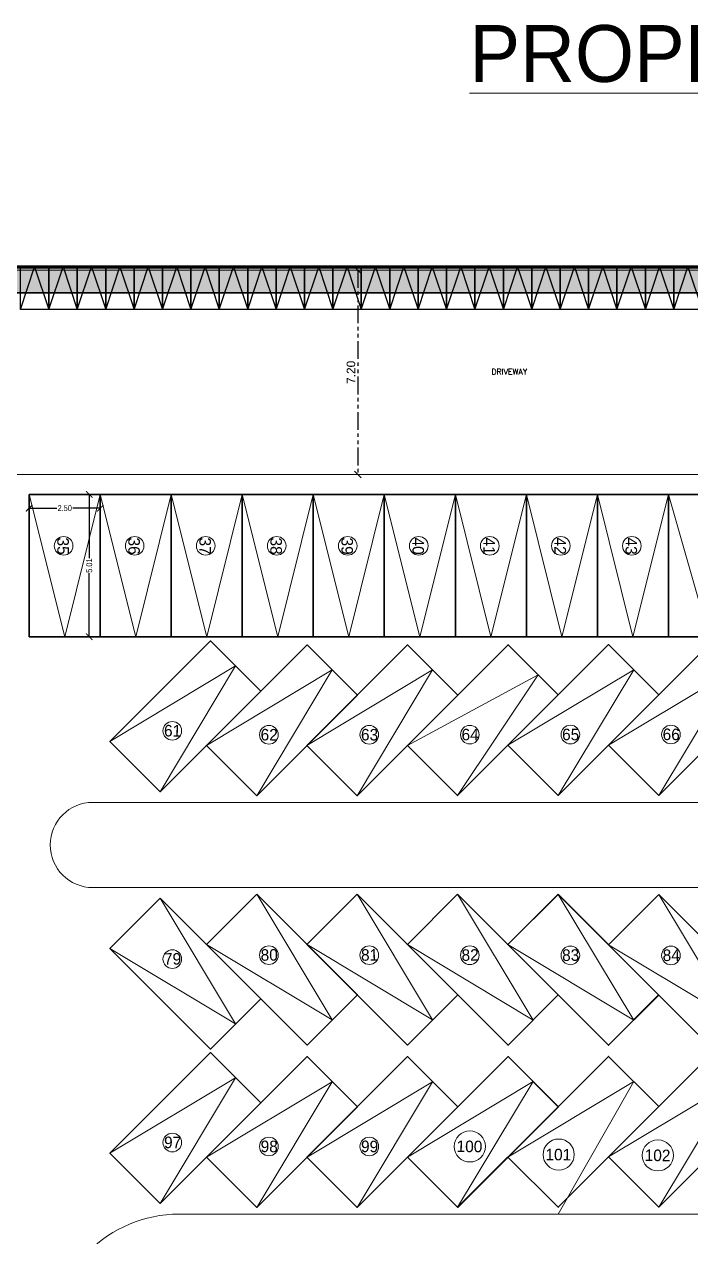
# Model space of a CAD drawing. Header units: metres. Extents: x 43 to 977, y 102 to 459.
# Drawn here: x 95.63 to 119.1, y 363.57 to 406.26 of the extents above; entities that cross this region are included whole.
import ezdxf

# ---------------------------------------------------------------- set-up
doc = ezdxf.new("R2010")
doc.units = ezdxf.units.M
doc.header["$MEASUREMENT"] = 0
doc.header["$PDMODE"] = 3
doc.linetypes.add('PHANTOM2', pattern=[1.25, 0.625, -0.125, 0.125, -0.125, 0.125, -0.125])
doc.layers.get('0').update_dxf_attribs({"lineweight": 0})
doc.layers.get('Defpoints').update_dxf_attribs({"lineweight": 0})
for name, color, linetype, lineweight in [('BLK_1_LVL_0_REAR_SETBACK', 4, 'Continuous', 35), ('CYCLE_PARKING', 250, 'Continuous', 0), ('DRIVEWAY', 6, 'Continuous', 35), ('ele', 8, 'Continuous', 0), ('FLOOR 03', 120, 'Continuous', 0), ('FLOOR-GROUND', 231, 'Continuous', 0), ('PARKING_SLOT', 4, 'Continuous', 35), ('PLOT_BOUNDARY', 4, 'Continuous', 35), ('RWH', 4, 'Continuous', 35), ('TEXT', 130, 'Continuous', 0), ('WALL', 7, 'Continuous', 0), ('WIN', 13, 'Continuous', 0)]:
    doc.layers.add(name, color=color, linetype=linetype, lineweight=lineweight)
doc.styles.add('ARIAL', font='arial.ttf')
doc.styles.add('ARIAL NARROW', font='')
doc.styles.get("Standard").update_dxf_attribs({"font": 'romans.shx'})
doc.styles.add('visa', font='swissc.ttf')
doc.styles.get('ARIAL NARROW').set_extended_font_data('Lydian BT')
doc.dimstyles.new('o3', dxfattribs={"dimscale": 0.23, "dimtxt": 0.9, "dimasz": 1, "dimexe": 5, "dimexo": 9, "dimgap": 0.23, "dimtad": 0, "dimzin": 3, "dimdsep": 46, "dimtxsty": 'visa', "dimblk": 'ARCHTICK', "dimcen": 0.09, "dimse1": 1, "dimse2": 1, "dimclrd": 7, "dimclre": 256, "dimclrt": 7, "dimadec": 0, "dimazin": 0, "dimtfac": 0.23, "dimtofl": 0, "dimtmove": 2, "dimatfit": 1, "dimldrblk": 'ARCHTICK', "dimfxl": 0, "dimtolj": 1, "dimtzin": 0, "dimarcsym": 0})
doc.dimstyles.new('OPEN SPACE', dxfattribs={"dimtxt": 0.3, "dimasz": 0.23, "dimexe": 0.1875, "dimexo": 0.0625, "dimgap": 0.09, "dimtad": 3, "dimzin": 0, "dimdsep": 46, "dimtxsty": 'ARIAL', "dimblk": 'OBLIQUE', "dimcen": 0.09, "dimse1": 1, "dimse2": 1, "dimclrd": 6, "dimclre": 6, "dimclrt": 7, "dimadec": 0, "dimazin": 0, "dimtfac": 0.5, "dimtix": 1, "dimtmove": 0, "dimatfit": 3, "dimfxl": 0, "dimtolj": 1, "dimtzin": 0, "dimarcsym": 0})

# ---------------------------------------------------------------- blocks, each defined once
blk = doc.blocks.new('_ArchTick')
at = {"color": 0, "const_width": 0.15}
blk.add_lwpolyline([(-0.5, -0.5), (0.5, 0.5)], dxfattribs=at)
blk = doc.blocks.new('*D648')
at = {"layer": 'Defpoints', "color": 0, "lineweight": 30, "ltscale": 20}
for p in [(95.807, 389.705), (98.308, 389.705), (95.807, 389.222)]:
    blk.add_point(p, dxfattribs=at)
at = {"layer": 'TEXT', "color": 7, "lineweight": -2, "ltscale": 20}
for p, q in [((95.807, 389.222), (96.778, 389.222)), ((98.308, 389.222), (97.338, 389.222))]:
    blk.add_line(p, q, dxfattribs=at)
at = {"layer": 'TEXT', "color": 7, "lineweight": -2, "ltscale": 20, "xscale": 0.23, "yscale": 0.23, "zscale": 0.23, "rotation": 180}
blk.add_blockref('_ArchTick', (95.807, 389.222), dxfattribs=at)
at = {"layer": 'TEXT', "color": 7, "lineweight": -2, "ltscale": 20, "xscale": 0.23, "yscale": 0.23, "zscale": 0.23}
blk.add_blockref('_ArchTick', (98.308, 389.222), dxfattribs=at)
at = {"layer": 'TEXT', "color": 7, "lineweight": 50, "ltscale": 20, "insert": (97.058, 389.222), "char_height": 0.207, "attachment_point": 5, "style": 'visa'}
blk.add_mtext('\\A1;2.50', dxfattribs=at)
blk = doc.blocks.new('*D649')
at = {"layer": 'Defpoints', "color": 0, "lineweight": 30, "ltscale": 20}
for p in [(98.308, 389.705), (97.921, 384.694), (98.308, 384.694)]:
    blk.add_point(p, dxfattribs=at)
at = {"layer": 'TEXT', "color": 7, "lineweight": -2, "ltscale": 20}
for p, q in [((97.921, 389.705), (97.921, 387.461)), ((97.921, 384.694), (97.921, 386.937))]:
    blk.add_line(p, q, dxfattribs=at)
at = {"layer": 'TEXT', "color": 7, "lineweight": -2, "ltscale": 20, "xscale": 0.23, "yscale": 0.23, "zscale": 0.23}
for p, rotation in [((97.921, 389.705), 90), ((97.921, 384.694), 270)]:
    blk.add_blockref('_ArchTick', p, dxfattribs=dict(at, rotation=rotation))
at = {"layer": 'TEXT', "color": 7, "lineweight": 50, "ltscale": 20, "insert": (97.921, 387.199), "char_height": 0.207, "attachment_point": 5, "rotation": 90, "style": 'visa'}
blk.add_mtext('\\A1;5.01', dxfattribs=at)
blk = doc.blocks.new('_Oblique')
at = {"color": 0, "linetype": 'ByBlock', "lineweight": -2}
blk.add_line((-0.5, -0.5), (0.5, 0.5), dxfattribs=at)
blk = doc.blocks.new('*D652')
at = {"layer": 'Defpoints', "color": 0, "lineweight": 80}
for p in [(108.478, 397.604), (107.379, 390.404), (108.478, 390.404)]:
    blk.add_point(p, dxfattribs=at)
at = {"layer": 'DRIVEWAY', "color": 7, "linetype": 'PHANTOM2', "lineweight": -2}
blk.add_line((107.379, 397.604), (107.379, 390.404), dxfattribs=at)
at = {"layer": 'DRIVEWAY', "color": 7, "lineweight": -2, "xscale": 0.23, "yscale": 0.23, "zscale": 0.23}
for p, rotation in [((107.379, 397.604), 90), ((107.379, 390.404), 270)]:
    blk.add_blockref('_Oblique', p, dxfattribs=dict(at, rotation=rotation))
at = {"layer": 'DRIVEWAY', "color": 7, "lineweight": 35, "insert": (107.136, 394.004), "char_height": 0.3, "attachment_point": 5, "rotation": 90, "style": 'ARIAL'}
blk.add_mtext('\\A1;7.20', dxfattribs=at)

msp = doc.modelspace()

# ---------------------------------------------------------------- hatches: boundary and pattern name
at = {"layer": 'ele', "lineweight": 13, "ltscale": 3}
h = msp.add_hatch(dxfattribs=at)
h.set_pattern_fill('HONEY', color=256, scale=2.539618, style=0)
h.set_pattern_definition([(0, (-28025.38965, 10165.001), (0.476178375, 0.2749217118), [0.31745225, -0.6349045]), (120, (-28025.38965, 10165.001), (-0.476178374, 0.2749217136), [0.31745225, -0.6349045]), (60, (-28025.38965, 10165.001), (1e-09, 0.5498434254), [-0.6349045, 0.31745225])])
edge = h.paths.add_edge_path()
edge.add_line((83.23955, 396.80374), (176.46541, 396.80374))
edge.add_line((176.46541, 396.80374), (176.46541, 389.29049))
edge.add_arc((1101.66327, 363.27991), 925.56342, 178.38963725, 178.81451699)
edge.add_line((176.29796, 382.42899), (177.28756, 382.42847))
edge.add_line((177.28756, 382.42847), (177.49951, 397.71801))
edge.add_line((177.49951, 397.71801), (82.32529, 397.71801))
edge.add_line((82.32529, 397.71801), (82.32529, 389.18489))
edge.add_line((82.32529, 389.18489), (83.23955, 389.18489))
edge.add_line((83.23955, 389.18489), (83.23955, 396.80374))

# ---------------------------------------------------------------- linework, layer by layer
at = {"color": 7, "lineweight": 30, "ltscale": 20}
for p, q in [((95.49951, 396.21783), (95.99951, 397.71783)), ((95.99951, 397.71783), (96.49951, 396.21783)), ((96.49951, 396.21783), (96.99951, 397.71783)), ((96.99951, 397.71783), (97.49951, 396.21783)), ((97.49951, 396.21783), (97.99951, 397.71783)), ((97.99951, 397.71783), (98.49951, 396.21783)), ((98.49951, 396.21783), (98.99951, 397.71783)), ((98.99951, 397.71783), (99.49951, 396.21783)), ((99.49951, 396.21783), (99.99951, 397.71783)), ((99.99951, 397.71783), (100.49951, 396.21783)), ((100.49951, 396.21783), (100.99951, 397.71783)), ((100.99951, 397.71783), (101.49951, 396.21783)), ((101.49951, 396.21783), (101.99951, 397.71783)), ((101.99951, 397.71783), (102.49951, 396.21783)), ((102.49951, 396.21783), (102.99951, 397.71783)), ((102.99951, 397.71783), (103.49951, 396.21783)), ((103.49951, 396.21783), (103.99951, 397.71783)), ((103.99951, 397.71783), (104.49951, 396.21783)), ((104.49951, 396.21783), (104.99951, 397.71783)), ((104.99951, 397.71783), (105.49951, 396.21783)), ((105.49951, 396.21783), (105.99951, 397.71783)), ((105.99951, 397.71783), (106.49951, 396.21783)), ((106.49951, 396.21783), (106.99951, 397.71783)), ((106.99951, 397.71783), (107.49951, 396.21783)), ((107.49951, 396.21783), (107.99951, 397.71783)), ((107.99951, 397.71783), (108.49951, 396.21783)), ((108.49951, 396.21783), (108.99951, 397.71783)), ((108.99951, 397.71783), (109.49951, 396.21783)), ((109.49951, 396.21783), (109.99951, 397.71783)), ((109.99951, 397.71783), (110.49951, 396.21783)), ((110.49951, 396.21783), (110.99951, 397.71783)), ((110.99951, 397.71783), (111.49951, 396.21783)), ((111.49951, 396.21783), (111.99951, 397.71783)), ((111.99951, 397.71783), (112.49951, 396.21783)), ((112.49951, 396.21783), (112.99951, 397.71783)), ((112.99951, 397.71783), (113.49951, 396.21783)), ((113.49951, 396.21783), (113.99951, 397.71783)), ((113.99951, 397.71783), (114.49951, 396.21783)), ((114.49951, 396.21783), (114.99951, 397.71783)), ((114.99951, 397.71783), (115.49951, 396.21783)), ((115.49951, 396.21783), (115.99951, 397.71783)), ((115.99951, 397.71783), (116.49951, 396.21783)), ((116.49951, 396.21783), (116.99951, 397.71783)), ((116.99951, 397.71783), (117.49951, 396.21783)), ((117.49951, 396.21783), (117.99951, 397.71783)), ((117.99951, 397.71783), (118.49951, 396.21783)), ((118.49951, 396.21783), (118.99951, 397.71783)), ((118.99951, 397.71783), (119.49951, 396.21783))]:
    msp.add_line(p, q, dxfattribs=at)
at = {"layer": 'BLK_1_LVL_0_REAR_SETBACK', "color": 11, "lineweight": 35, "ltscale": 20}
msp.add_lwpolyline([(177.50114, 397.7196), (82.32691, 397.7196), (82.32691, 334.83589), (100.63803, 334.83589), (126.2631, 360.46096), (151.88818, 334.83589), (177.21386, 334.83589), (177.21386, 376.99535)], close=True, dxfattribs=at)
at = {"layer": 'CYCLE_PARKING', "color": 250, "lineweight": 30, "ltscale": 20}
for points in [[(95.49951, 397.71783), (96.49951, 397.71783), (96.49951, 396.21783), (95.49951, 396.21783)], [(96.49951, 397.71783), (97.49951, 397.71783), (97.49951, 396.21783), (96.49951, 396.21783)], [(97.49951, 397.71783), (98.49951, 397.71783), (98.49951, 396.21783), (97.49951, 396.21783)], [(98.49951, 397.71783), (99.49951, 397.71783), (99.49951, 396.21783), (98.49951, 396.21783)], [(99.49951, 397.71783), (100.49951, 397.71783), (100.49951, 396.21783), (99.49951, 396.21783)], [(100.49951, 397.71783), (101.49951, 397.71783), (101.49951, 396.21783), (100.49951, 396.21783)], [(101.49951, 397.71783), (102.49951, 397.71783), (102.49951, 396.21783), (101.49951, 396.21783)], [(102.49951, 397.71783), (103.49951, 397.71783), (103.49951, 396.21783), (102.49951, 396.21783)], [(103.49951, 397.71783), (104.49951, 397.71783), (104.49951, 396.21783), (103.49951, 396.21783)], [(104.49951, 397.71783), (105.49951, 397.71783), (105.49951, 396.21783), (104.49951, 396.21783)], [(105.49951, 397.71783), (106.49951, 397.71783), (106.49951, 396.21783), (105.49951, 396.21783)], [(106.49951, 397.71783), (107.49951, 397.71783), (107.49951, 396.21783), (106.49951, 396.21783)], [(107.49951, 397.71783), (108.49951, 397.71783), (108.49951, 396.21783), (107.49951, 396.21783)], [(108.49951, 397.71783), (109.49951, 397.71783), (109.49951, 396.21783), (108.49951, 396.21783)], [(109.49951, 397.71783), (110.49951, 397.71783), (110.49951, 396.21783), (109.49951, 396.21783)], [(110.49951, 397.71783), (111.49951, 397.71783), (111.49951, 396.21783), (110.49951, 396.21783)], [(111.49951, 397.71783), (112.49951, 397.71783), (112.49951, 396.21783), (111.49951, 396.21783)], [(112.49951, 397.71783), (113.49951, 397.71783), (113.49951, 396.21783), (112.49951, 396.21783)], [(113.49951, 397.71783), (114.49951, 397.71783), (114.49951, 396.21783), (113.49951, 396.21783)], [(114.49951, 397.71783), (115.49951, 397.71783), (115.49951, 396.21783), (114.49951, 396.21783)], [(115.49951, 397.71783), (116.49951, 397.71783), (116.49951, 396.21783), (115.49951, 396.21783)], [(116.49951, 397.71783), (117.49951, 397.71783), (117.49951, 396.21783), (116.49951, 396.21783)], [(117.49951, 397.71783), (118.49951, 397.71783), (118.49951, 396.21783), (117.49951, 396.21783)], [(118.49951, 397.71783), (119.49951, 397.71783), (119.49951, 396.21783), (118.49951, 396.21783)]]:
    msp.add_lwpolyline(points, close=True, dxfattribs=at)
at = {"layer": 'FLOOR 03', "color": 30, "ltscale": 20}
msp.add_lwpolyline([(82.32529, 397.71801), (177.49951, 397.71801), (177.21223, 376.99376), (177.21223, 284.04374), (177.55847, 192.74957)], dxfattribs=at)
at = {"layer": 'FLOOR 03', "color": 42, "ltscale": 20}
msp.add_lwpolyline([(83.23955, 397.71801), (177.49951, 397.71783), (177.48683, 396.80374), (83.23955, 396.80374)], close=True, dxfattribs=at)
at = {"layer": 'FLOOR-GROUND', "color": 3, "ltscale": 20}
msp.add_line((82.32529, 397.71801), (177.49951, 397.71801), dxfattribs=at)
at = {"layer": 'FLOOR-GROUND', "color": 2, "ltscale": 20}
msp.add_lwpolyline([(82.32529, 397.71801), (177.49951, 397.71801), (177.21223, 376.99376), (177.21223, 284.04374), (177.55847, 192.74957)], dxfattribs=at)
at = {"layer": 'FLOOR-GROUND', "color": 7, "lineweight": 80, "ltscale": 20}
msp.add_lwpolyline([(82.32529, 397.71801), (177.49951, 397.71801), (177.21223, 376.99376), (177.21223, 284.04374), (177.55847, 192.74957)], dxfattribs=at)
at = {"layer": 'FLOOR-GROUND', "color": 140, "ltscale": 20}
for points in [[(98.30783, 384.69359), (95.80744, 384.69359), (95.80744, 389.70497), (98.30783, 389.70497), (98.30783, 384.69359)], [(100.80823, 384.69359), (98.30783, 384.69359), (98.30783, 389.70497), (100.80823, 389.70497), (100.80823, 384.69359)], [(103.30863, 384.69359), (100.80823, 384.69359), (100.80823, 389.70497), (103.30863, 389.70497), (103.30863, 384.69359)], [(105.80902, 384.69359), (103.30863, 384.69359), (103.30863, 389.70497), (105.80902, 389.70497), (105.80902, 384.69359)], [(108.30942, 384.69359), (105.80902, 384.69359), (105.80902, 389.70497), (108.30942, 389.70497), (108.30942, 384.69359)], [(110.80982, 384.69359), (108.30942, 384.69359), (108.30942, 389.70497), (110.80982, 389.70497), (110.80982, 384.69359)], [(113.31021, 384.69359), (110.80982, 384.69359), (110.80982, 389.70497), (113.31021, 389.70497), (113.31021, 384.69359)], [(115.81061, 384.69359), (113.31021, 384.69359), (113.31021, 389.70497), (115.81061, 389.70497), (115.81061, 384.69359)], [(118.311, 384.69359), (115.81061, 384.69359), (115.81061, 389.70497), (118.311, 389.70497), (118.311, 384.69359)], [(120.8114, 384.69359), (118.311, 384.69359), (118.311, 389.70497), (120.8114, 389.70497), (120.8114, 384.69359)], [(102.19166, 384.54975), (103.95971, 382.7817), (100.41613, 379.23812), (98.64808, 381.00616), (102.19166, 384.54975)], [(105.5927, 384.40978), (107.36075, 382.64174), (103.81716, 379.09815), (102.04912, 380.8662), (105.5927, 384.40978)], [(109.12631, 384.40978), (110.89435, 382.64174), (107.35077, 379.09815), (105.58272, 380.8662), (109.12631, 384.40978)], [(112.66614, 384.41353), (114.43419, 382.64548), (110.89061, 379.1019), (109.12256, 380.86994), (112.66614, 384.41353)], [(116.20598, 384.41727), (117.97403, 382.64922), (114.43045, 379.10564), (112.6624, 380.87369), (116.20598, 384.41727)], [(119.74582, 384.42101), (121.51387, 382.65297), (117.97029, 379.10939), (116.20224, 380.87743), (119.74582, 384.42101)], [(102.19166, 370.17818), (103.95971, 371.94623), (100.41613, 375.48981), (98.64808, 373.72177), (102.19166, 370.17818)], [(105.5927, 370.31815), (107.36075, 372.08619), (103.81716, 375.62978), (102.04912, 373.86173), (105.5927, 370.31815)], [(109.12631, 370.31815), (110.89435, 372.08619), (107.35077, 375.62978), (105.58272, 373.86173), (109.12631, 370.31815)], [(112.66614, 370.3144), (114.43419, 372.08245), (110.89061, 375.62603), (109.12256, 373.85798), (112.66614, 370.3144)], [(116.20598, 370.31066), (117.97403, 372.07871), (114.43045, 375.62229), (112.6624, 373.85424), (116.20598, 370.31066)], [(119.74582, 370.30691), (121.51387, 372.07496), (117.97029, 375.61854), (116.20224, 373.8505), (119.74582, 370.30691)], [(102.19166, 370.05405), (103.95971, 368.286), (100.41613, 364.74242), (98.64808, 366.51047), (102.19166, 370.05405)], [(105.5927, 369.91408), (107.36075, 368.14604), (103.81716, 364.60245), (102.04912, 366.3705), (105.5927, 369.91408)], [(109.12631, 369.91408), (110.89435, 368.14604), (107.35077, 364.60245), (105.58272, 366.3705), (109.12631, 369.91408)], [(112.66614, 369.91783), (114.43419, 368.14978), (110.89061, 364.6062), (109.12256, 366.37425), (112.66614, 369.91783)], [(116.20598, 369.92157), (117.97403, 368.15352), (114.43045, 364.60994), (112.6624, 366.37799), (116.20598, 369.92157)], [(119.74582, 369.92532), (121.51387, 368.15727), (117.97029, 364.61369), (116.20224, 366.38173), (119.74582, 369.92532)]]:
    msp.add_lwpolyline(points, dxfattribs=at)
at = {"layer": 'PARKING_SLOT', "color": 30, "lineweight": 35, "ltscale": 20}
for points in [[(95.80744, 389.70497), (98.30783, 389.70497), (98.30783, 384.69359), (95.80744, 384.69359)], [(98.30783, 389.70497), (100.80823, 389.70497), (100.80823, 384.69359), (98.30783, 384.69359)], [(100.80823, 389.70497), (103.30863, 389.70497), (103.30863, 384.69358), (100.80823, 384.69358)], [(103.30863, 389.70497), (105.80902, 389.70497), (105.80902, 384.69358), (103.30863, 384.69358)], [(105.80902, 389.70497), (108.30942, 389.70497), (108.30942, 384.69359), (105.80902, 384.69359)], [(108.30942, 389.70497), (110.80982, 389.70497), (110.80982, 384.69359), (108.30942, 384.69359)], [(110.80982, 389.70497), (113.31021, 389.70497), (113.31021, 384.69358), (110.80982, 384.69358)], [(113.31021, 389.70497), (115.81061, 389.70497), (115.81061, 384.69358), (113.31021, 384.69358)], [(115.81061, 389.70497), (118.311, 389.70497), (118.311, 384.69359), (115.81061, 384.69359)], [(118.311, 389.70497), (120.8114, 389.70497), (120.8114, 384.69359), (118.311, 384.69359)], [(103.95971, 382.7817), (102.19166, 384.54975), (98.64808, 381.00616), (100.41613, 379.23812)], [(107.36075, 382.64174), (105.5927, 384.40978), (102.04912, 380.8662), (103.81716, 379.09815)], [(110.89435, 382.64174), (109.12631, 384.40978), (105.58272, 380.8662), (107.35077, 379.09815)], [(114.43419, 382.64548), (112.66614, 384.41353), (109.12256, 380.86994), (110.89061, 379.1019)], [(117.97403, 382.64922), (116.20598, 384.41727), (112.6624, 380.87369), (114.43045, 379.10564)], [(121.51387, 382.65297), (119.74582, 384.42101), (116.20224, 380.87743), (117.97029, 379.10939)], [(100.41613, 375.48981), (98.64808, 373.72177), (102.19166, 370.17818), (103.95971, 371.94623)], [(103.81716, 375.62978), (102.04912, 373.86173), (105.5927, 370.31815), (107.36075, 372.08619)], [(107.35077, 375.62978), (105.58272, 373.86173), (109.12631, 370.31815), (110.89435, 372.08619)], [(110.89061, 375.62603), (109.12256, 373.85798), (112.66614, 370.3144), (114.43419, 372.08245)], [(114.42422, 375.62603), (112.65617, 373.85798), (116.19975, 370.3144), (117.9678, 372.08245)], [(117.97029, 375.61854), (116.20224, 373.8505), (119.74582, 370.30691), (121.51387, 372.07496)], [(103.95971, 368.286), (102.19166, 370.05405), (98.64808, 366.51047), (100.41613, 364.74242)], [(107.36075, 368.14604), (105.5927, 369.91408), (102.04912, 366.3705), (103.81716, 364.60245)], [(110.89435, 368.14604), (109.12631, 369.91408), (105.58272, 366.3705), (107.35077, 364.60245)], [(114.43664, 368.14733), (112.6686, 369.91538), (109.12501, 366.37179), (110.89306, 364.60375)], [(117.97403, 368.15352), (116.20598, 369.92157), (112.6624, 366.37799), (114.43045, 364.60994)], [(121.51387, 368.15727), (119.74582, 369.92532), (116.20224, 366.38173), (117.97029, 364.61369)]]:
    msp.add_lwpolyline(points, close=True, dxfattribs=at)
at = {"layer": 'PLOT_BOUNDARY', "color": 70, "lineweight": 35, "ltscale": 20}
msp.add_lwpolyline([(117.3426, 166.57226), (117.3426, 228.2272), (82.32691, 228.2272), (82.32691, 397.7196), (177.50114, 397.7196), (177.21386, 376.99535), (177.21386, 284.04533), (177.5601, 192.75116)], close=True, dxfattribs=at)
at = {"layer": 'RWH', "color": 130, "lineweight": 35, "ltscale": 20}
msp.add_lwpolyline([(117.34097, 228.22561), (117.34097, 229.21637), (83.23955, 229.21637), (83.23955, 396.80374), (176.46541, 396.80374), (176.29796, 382.42939), (177.28757, 382.42858), (177.4691, 395.52431), (177.50114, 397.71801), (82.32529, 397.71801), (82.32529, 228.22561)], close=True, dxfattribs=at)
at = {"layer": 'TEXT', "color": 5}
for p, q in [((83.23955, 396.80374), (176.46541, 396.80374)), ((90.8584, 396.80374), (167.3407, 396.80374))]:
    msp.add_line(p, q, dxfattribs=at)
at = {"layer": 'TEXT'}
for centre in [(97.01983, 387.89547), (99.52023, 387.89547), (102.02063, 387.89547), (104.52102, 387.89547), (107.02142, 387.89547), (109.52181, 387.89547), (112.02221, 387.89547), (114.52261, 387.89547), (117.023, 387.89547)]:
    msp.add_circle(centre, 0.3281, dxfattribs=at)
at = {"layer": 'WALL', "ltscale": 20}
for p, q in [((95.80744, 389.70497), (97.05764, 384.69359)), ((97.05764, 384.69359), (98.30783, 389.70497)), ((98.30783, 389.70497), (99.55803, 384.69359)), ((99.55803, 384.69359), (100.80823, 389.70497)), ((100.80823, 389.70497), (102.05843, 384.69359)), ((102.05843, 384.69359), (103.30863, 389.70497)), ((103.30863, 389.70497), (104.55883, 384.69359)), ((104.55883, 384.69359), (105.80902, 389.70497)), ((105.80902, 389.70497), (107.05922, 384.69359)), ((107.05922, 384.69359), (108.30942, 389.70497)), ((108.30942, 389.70497), (109.55962, 384.69359)), ((109.55962, 384.69359), (110.80982, 389.70497)), ((110.80982, 389.70497), (112.06001, 384.69359)), ((112.06001, 384.69359), (113.31021, 389.70497)), ((113.31021, 389.70497), (114.56041, 384.69359)), ((114.56041, 384.69359), (115.81061, 389.70497)), ((115.81061, 389.70497), (117.06081, 384.69359)), ((117.06081, 384.69359), (118.311, 389.70497)), ((118.311, 389.70497), (119.74582, 384.69359)), ((98.64808, 381.00616), (103.07569, 383.66572)), ((103.07569, 383.66572), (100.41613, 379.23812)), ((102.04912, 380.8662), (106.47672, 383.52576)), ((106.47672, 383.52576), (103.81716, 379.09815)), ((105.58397, 380.86496), (110.01033, 383.52576)), ((110.01033, 383.52576), (107.35077, 379.09815)), ((109.12256, 380.86994), (113.72813, 383.35154)), ((113.72813, 383.35154), (110.89061, 379.1019)), ((112.6624, 380.87369), (117.09001, 383.53325)), ((117.09001, 383.53325), (114.43045, 379.10564)), ((116.20224, 380.87743), (120.62984, 383.53699)), ((120.62984, 383.53699), (117.97029, 379.10939)), ((159.4956, 378.86396), (98.04639, 378.86396)), ((159.50915, 375.86396), (98.04639, 375.86396)), ((103.07569, 371.06221), (100.41613, 375.48981)), ((106.47672, 371.20217), (103.81716, 375.62978)), ((110.01033, 371.20217), (107.35077, 375.62978)), ((113.55017, 371.19843), (110.89061, 375.62603)), ((117.09001, 371.19468), (114.43045, 375.62229)), ((120.62984, 371.19094), (117.97029, 375.61854)), ((98.64808, 373.72177), (103.07569, 371.06221)), ((102.04912, 373.86173), (106.47672, 371.20217)), ((105.58895, 373.85798), (110.01033, 371.20217)), ((109.12256, 373.85798), (113.55017, 371.19843)), ((112.6624, 373.85424), (117.09001, 371.19468)), ((116.20224, 373.8505), (120.62984, 371.19094)), ((98.64808, 366.51047), (103.07569, 369.17002)), ((103.07569, 369.17002), (100.41613, 364.74242)), ((102.04912, 366.3705), (106.47672, 369.03006)), ((106.47672, 369.03006), (103.81716, 364.60245)), ((105.58895, 366.37425), (110.01033, 369.03006)), ((110.01033, 369.03006), (107.35077, 364.60245)), ((109.12256, 366.37425), (113.55017, 369.0338)), ((113.55017, 369.0338), (110.89061, 364.6062)), ((112.6624, 366.37799), (117.09001, 369.03755)), ((117.09001, 369.03755), (114.43045, 364.36827)), ((116.20224, 366.38173), (120.62984, 369.04129)), ((120.62984, 369.04129), (117.97029, 364.61369)), ((159.51197, 364.36827), (101.08463, 364.36827))]:
    msp.add_line(p, q, dxfattribs=at)
at = {"layer": 'WALL'}
for centre, radius in [((100.84555, 381.3829), 0.3281), ((104.24658, 381.24294), 0.3281), ((107.78019, 381.24294), 0.3281), ((111.32003, 381.24668), 0.3281), ((114.85987, 381.25043), 0.3281), ((118.3997, 381.25417), 0.3281), ((100.84555, 373.34503), 0.3281), ((104.24658, 373.48499), 0.3281), ((107.78019, 373.48499), 0.3281), ((111.32003, 373.48125), 0.3281), ((114.85987, 373.4775), 0.3281), ((118.3997, 373.47376), 0.3281), ((100.84555, 366.8872), 0.3281), ((111.32003, 366.75098), 0.54886), ((104.24658, 366.74724), 0.3281), ((107.78019, 366.74724), 0.3281), ((114.44847, 366.4627), 0.54886), ((117.94162, 366.43525), 0.54886)]:
    msp.add_circle(centre, radius, dxfattribs=at)
at = {"layer": 'WALL', "ltscale": 20}
for centre, radius, end in [((98.04639, 377.36396), 1.5, 270), ((101.08463, 359.86827), 4.5, 180)]:
    msp.add_arc(centre, radius, 90, end, dxfattribs=at)
at = {"layer": 'WIN', "color": 7, "lineweight": 9}
for p, q in [((86.91272, 397.60391), (166.80225, 397.60391)), ((94.11272, 390.40391), (159.49273, 390.40391))]:
    msp.add_line(p, q, dxfattribs=at)

# ---------------------------------------------------------------- texts
at = {"layer": 'DRIVEWAY', "color": 7, "lineweight": 35, "insert": (112.71007, 394.12483), "char_height": 0.2, "width": 1.5154454, "attachment_point": 2}
msp.add_mtext('DRIVEWAY', dxfattribs=at)
at = {"layer": 'TEXT', "color": 7, "style": 'ARIAL NARROW'}
msp.add_text('%%UPROPERTY OF ZION MAT. HR. SEC. SCHOOL', height=2, dxfattribs=at).set_placement((111.30415, 404.22884))
at = {"layer": 'TEXT', "style": 'ARIAL NARROW'}
for s, rotation, p in [('35', 270, (96.79716, 388.18864)), ('36', 270, (99.29756, 388.18864)), ('37', 270, (101.79795, 388.18864)), ('38', 270, (104.29835, 388.18864)), ('39', 270, (106.79875, 388.18864)), ('40', 270, (109.29914, 388.18864)), ('41', 270, (111.79954, 388.18864)), ('42', 270, (114.29993, 388.18864)), ('43', 270, (116.80033, 388.18864)), ('61', 359.325437, (100.55164, 381.1862)), ('62', 359.325437, (103.95268, 381.04623)), ('63', 359.325437, (107.48629, 381.04623)), ('64', 359.325437, (111.02612, 381.04998)), ('65', 359.325437, (114.56596, 381.05372)), ('66', 359.325437, (118.1058, 381.05746)), ('79', 0.674563, (100.5563, 373.14614)), ('80', 0.674563, (103.95734, 373.2861)), ('81', 0.674563, (107.49094, 373.2861)), ('82', 0.674563, (111.03078, 373.28236)), ('83', 0.674563, (114.57062, 373.27861)), ('84', 0.674563, (118.11046, 373.27487)), ('97', 359.325437, (100.55164, 366.6905)), ('98', 359.325437, (103.95268, 366.55053)), ('99', 359.325437, (107.48629, 366.55053)), ('100', 359.325437, (110.8521, 366.55428)), ('101', 359.325437, (113.98054, 366.266)), ('102', 359.325437, (117.4737, 366.23855))]:
    msp.add_text(s, height=0.406339, rotation=rotation, dxfattribs=at).set_placement(p)

# ---------------------------------------------------------------- dimensions: what is measured, and where the dimension line sits
at = {"layer": 'DRIVEWAY', "color": 7, "lineweight": 35}
dim = msp.add_linear_dim(base=(107.3793, 390.40391), p1=(108.47849, 397.60391), p2=(108.47849, 390.40391), angle=90, dimstyle='OPEN SPACE', override={"dimpost": '\\X', "dimclrd": 7, "dimfxl": 0, "dimarcsym": 2}, dxfattribs=at)
dim.commit()
dim.dimension.update_dxf_attribs({"geometry": '*D652', "text_midpoint": (107.13612, 394.00391)})
at = {"layer": 'TEXT', "color": 30, "lineweight": 50, "ltscale": 20}
for p2, distance, picture, middle in [((98.30783, 384.69359), -0.38645, '*D649', (97.92139, 387.19928)), ((95.80744, 389.70497), 0.48327, '*D648', (97.05764, 389.2217))]:
    dim = msp.add_aligned_dim(p1=(98.30783, 389.70497), p2=p2, distance=distance, dimstyle='o3', override={"dimpost": '\\X', "dimfxl": 4, "dimfxlon": 1}, dxfattribs=at)
    dim.commit()
    dim.dimension.update_dxf_attribs({"geometry": picture, "text_midpoint": middle})

doc.saveas('drawing.dxf')
